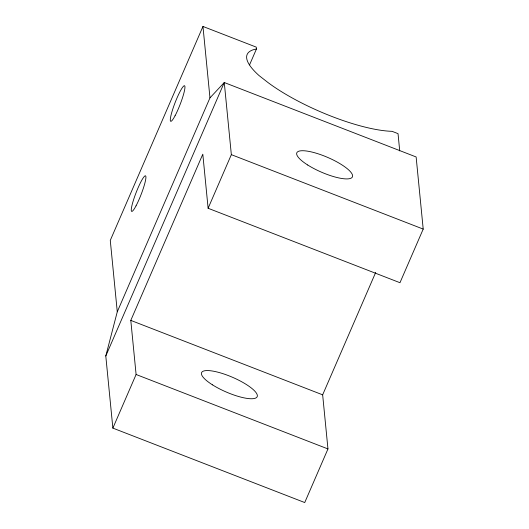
<?xml version="1.0" encoding="UTF-8"?>
<svg xmlns="http://www.w3.org/2000/svg" width="529" height="529" viewBox="0 0 529 529"><rect width="100%" height="100%" fill="white"/><g stroke="black" fill="none" stroke-linecap="round" stroke-linejoin="round"><path stroke-width="0.79" d="M112.869 428.113L105.793 355.984L117.273 311.799L209.967 97.858L224.27 82.524L416.131 156.961L423.207 229.09L399.97 282.711L208.115 208.274L202.805 154.177L130.795 320.395L136.098 374.492L112.869 428.113L304.73 502.55L327.96 448.929L322.657 394.832L375.683 272.435M399.726 150.91L398.033 133.645L392.068 131.331A88.799 23.468 23.4 0 1 267.991 82.55L259.051 75.568A89.064 23.541 23.4 0 1 256.446 48.985L256.261 47.127L202.964 26.45L110.277 240.391L117.273 311.799M105.793 355.984L224.27 82.524L231.345 154.653L208.115 208.274M249.569 64.862L256.446 48.985M231.345 154.653L423.207 229.09M130.795 320.395L322.657 394.832M136.098 374.492L327.96 448.929M202.964 26.45L209.967 97.858M175.066 115.745A19.084 2.671 -68.8 0 0 184.852 86.187A19.084 2.671 -68.8 0 0 172.937 108.65A19.084 2.671 -68.8 0 0 175.066 115.745M212.466 384.841A30.292 8.008 23.4 0 0 257.134 396.79A30.292 8.008 23.4 0 0 218.53 372.356A30.292 8.008 23.4 0 0 212.466 384.841M307.706 165.002A30.292 8.008 23.4 0 0 352.38 176.951A30.292 8.008 23.4 0 0 313.776 152.517A30.292 8.008 23.4 0 0 307.706 165.002M136.039 205.827A19.084 2.671 -68.8 0 0 145.825 176.269A19.084 2.671 -68.8 0 0 133.91 198.732A19.084 2.671 -68.8 0 0 136.039 205.827"/></g></svg>
